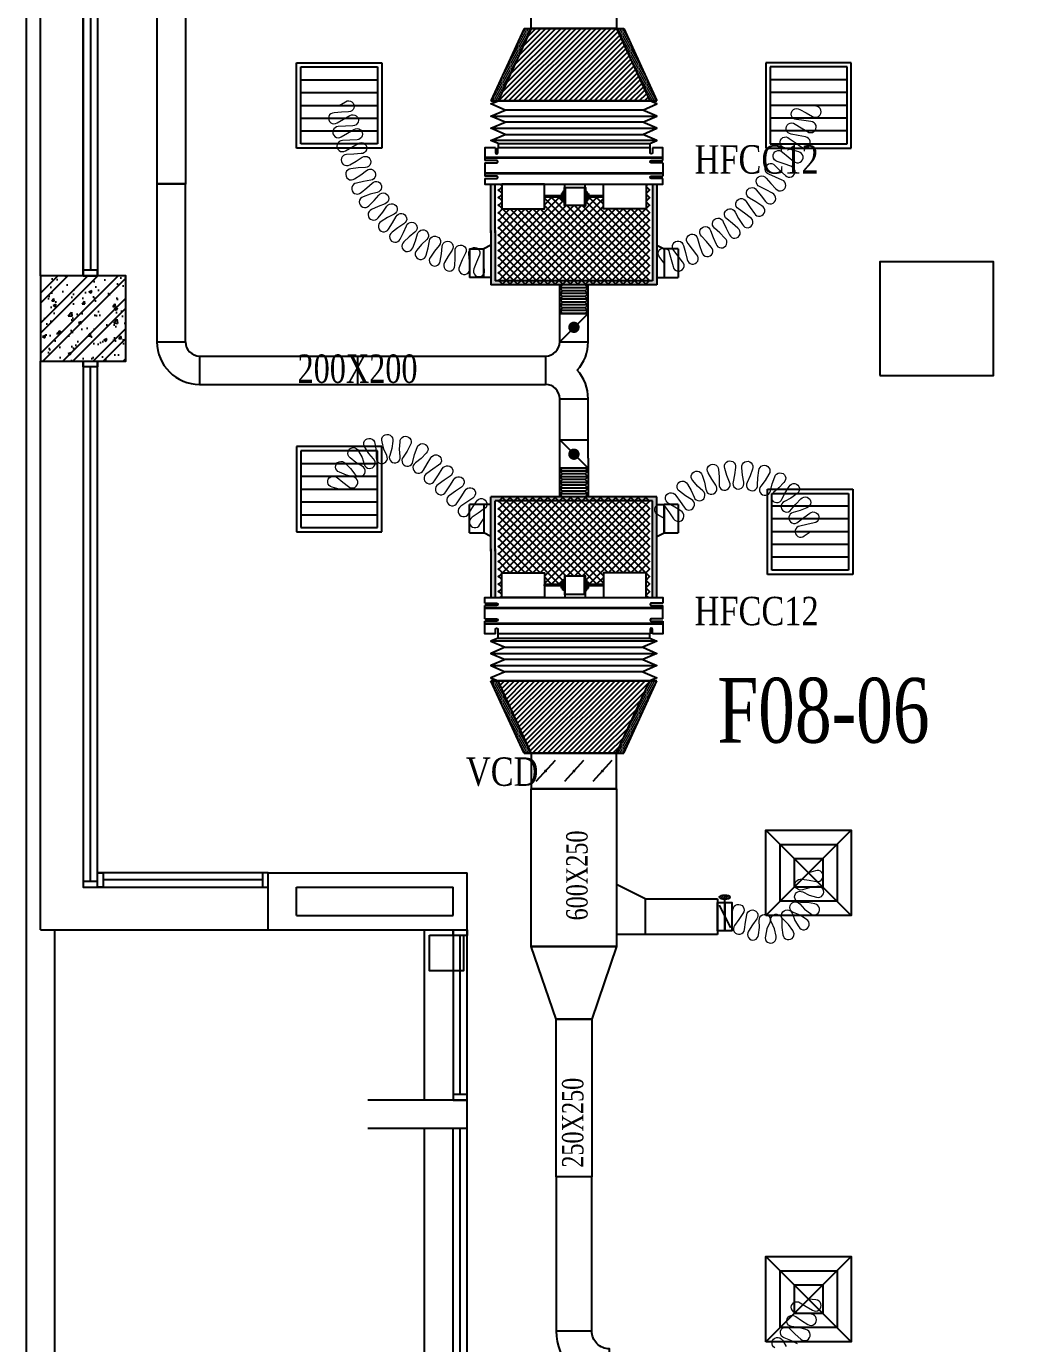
# Model space of a CAD drawing. Header units: metres. Extents: x 352651 to 1421851, y -87441 to -24441.
# Drawn here: x 991682 to 998631, y -72072 to -62804 of the extents above; entities that cross this region are included whole.
import ezdxf
from ezdxf.enums import TextEntityAlignment as Align

# ---------------------------------------------------------------- set-up
doc = ezdxf.new("R2010")
doc.units = ezdxf.units.M
doc.header["$LTSCALE"] = 300
doc.header["$MEASUREMENT"] = 0
for name, color, linetype in [('bat noi mem', 4, 'CONTINUOUS'), ('CUA', 8, 'CONTINUOUS'), ('CUAGIO', 2, 'CONTINUOUS'), ('KT', 1, 'CONTINUOUS'), ('NOITHAT', 145, 'CONTINUOUS'), ('THAY', 9, 'CONTINUOUS'), ('thiet bi', 11, 'CONTINUOUS'), ('TUONG', 7, 'CONTINUOUS'), ('vach', 6, 'CONTINUOUS')]:
    doc.layers.add(name, color=color, linetype=linetype)
doc.layers.add('noi mem', color=5, linetype='BATTING', lineweight=0)
doc.styles.add('PHU', font='vntimeh.shx', dxfattribs={"width": 0.8})
doc.styles.add('ROMANS', font='romans.shx', dxfattribs={"width": 0.75, "bigfont": 'romancvn.shx'})
doc.linetypes.add('BATTING', pattern='A,0.0001,-0.1,[134,ltypeshp.shx,S=0.1,R=0,X=-0.1,Y=0],-0.2,[134,ltypeshp.shx,S=0.1,R=180,X=0.1,Y=0],-0.1', length=0.4001)
pattern_1 = [(0, (534345.589, 217866.523), (6.25, -12.5), [0, -12.5])]
pattern_2 = [(0, (534345.589, -348603.133), (6.25, 12.5), [0, -12.5])]

# ---------------------------------------------------------------- blocks, each defined once
blk = doc.blocks.new('cot1')
at = {"layer": 'vach'}
blk.add_lwpolyline([(-400, -400), (400, -400), (400, 400), (-400, 400)], close=True, dxfattribs=at)
blk = doc.blocks.new('SAG')
at = {"layer": 'CUAGIO'}
for p, q in [((-300, 300), (-300, -300)), ((300, 300), (-300, 300)), ((300, -300), (300, 300)), ((-300, -300), (300, -300))]:
    blk.add_line(p, q, dxfattribs=at)
at = {"layer": 'CUAGIO', "color": 8}
for p, q in [((-270, 270), (-270, -270)), ((270, 270), (-270, 270)), ((-180, -270), (-180, 270)), ((-90, -270), (-90, 270)), ((0, -270), (0, 270)), ((90, -270), (90, 270)), ((180, -270), (180, 270)), ((270, -270), (270, 270)), ((-270, -270), (270, -270))]:
    blk.add_line(p, q, dxfattribs=at)
blk = doc.blocks.new('SAD')
at = {"layer": 'CUAGIO', "color": 8}
for p, q in [((-300, -300), (300, 300)), ((300, -300), (-300, 300))]:
    blk.add_line(p, q, dxfattribs=at)
at = {"layer": 'CUAGIO'}
blk.add_lwpolyline([(300, -300), (300, 300), (-300, 300), (-300, -300)], close=True, dxfattribs=at)
at = {"layer": 'CUAGIO', "color": 8}
for points in [[(200, -200), (200, 200), (-200, 200), (-200, -200)], [(100, -100), (100, 100), (-100, 100), (-100, -100)]]:
    blk.add_lwpolyline(points, close=True, dxfattribs=at)
blk = doc.blocks.new('1-van gio D200')
at = {"layer": 'CUAGIO'}
h = blk.add_hatch(dxfattribs=at)
h.set_pattern_fill('ANSI31', color=256, scale=100, style=0)
edge = h.paths.add_edge_path()
edge.add_ellipse((486127, -58494), major_axis=(-38.1, 0), ratio=0.310482, start_angle=0, end_angle=360, ccw=False)
for p, q in [((486167, -58437.3), (486087.1, -58277.5)), ((486127, -58257.4), (486127, -58494))]:
    blk.add_line(p, q, dxfattribs=at)
at = {"layer": 'CUAGIO', "const_width": 3}
for points in [[(486127, -58457.4), (486177, -58457.4), (486177, -58257.4), (486077, -58257.4), (486077, -58457.4), (486127, -58457.4)], [(486167, -58437.3), (486087.1, -58277.5)], [(486127, -58257.4), (486127, -58494)]]:
    blk.add_lwpolyline(points, dxfattribs=at)
at = {"layer": 'CUAGIO'}
blk.add_lwpolyline([(486177, -58457.4), (486077, -58457.4), (486077, -58257.4), (486177, -58257.4)], close=True, dxfattribs=at)
at = {"layer": 'CUAGIO', "const_width": 5.35}
blk.add_lwpolyline([(486130.7, -58357.4, -1), (486123.3, -58357.4, -1)], format="xyb", close=True, dxfattribs=at)
at = {"layer": 'CUAGIO', "extrusion": (0, 0, -1)}
blk.add_ellipse((486127, -58494), major_axis=(-38.1, 0), ratio=0.310482, start_param=-1.570796, end_param=4.712389, dxfattribs=at)
blk = doc.blocks.new('bac noi mem')
at = {"layer": 'bat noi mem'}
for p, q in [((493886.7, -64673), (493866.7, -64693)), ((494066.7, -64693), (493866.7, -64693)), ((493866.7, -64693), (493886.7, -64713)), ((494046.7, -64673), (493886.7, -64673)), ((494046.7, -64673), (494066.7, -64693)), ((494066.7, -64693), (494046.7, -64713)), ((493886.7, -64713), (493866.7, -64733)), ((494066.7, -64733), (493866.7, -64733)), ((493866.7, -64733), (493886.7, -64753)), ((493886.7, -64753), (493866.7, -64773)), ((494066.7, -64773), (493866.7, -64773)), ((493866.7, -64773), (493886.7, -64793)), ((494046.7, -64713), (493886.7, -64713)), ((494046.7, -64753), (493886.7, -64753)), ((494046.7, -64713), (494066.7, -64733)), ((494066.7, -64733), (494046.7, -64753)), ((494046.7, -64753), (494066.7, -64773)), ((494066.7, -64773), (494046.7, -64793)), ((493886.7, -64793), (493866.7, -64813)), ((494066.7, -64813), (493866.7, -64813)), ((493866.7, -64813), (493886.7, -64833)), ((493886.7, -64833), (493866.7, -64853)), ((494066.7, -64853), (493866.7, -64853)), ((493866.7, -64853), (493886.7, -64873)), ((494046.7, -64793), (493886.7, -64793)), ((494046.7, -64833), (493886.7, -64833)), ((494046.7, -64873), (493886.7, -64873)), ((494046.7, -64793), (494066.7, -64813)), ((494066.7, -64813), (494046.7, -64833)), ((494046.7, -64833), (494066.7, -64853)), ((494066.7, -64853), (494046.7, -64873))]:
    blk.add_line(p, q, dxfattribs=at)

msp = doc.modelspace()

# ---------------------------------------------------------------- hatches: boundary and pattern name
at = {"layer": 'CUAGIO'}
h = msp.add_hatch(dxfattribs=at)
h.set_pattern_fill('DOTS', color=256, scale=200, style=0)
h.set_pattern_definition(pattern_2)
h.paths.add_polyline_path([(994998.6, -63328), (994948.6, -63328), (995182.1, -62818), (995232.1, -62818)])
h = msp.add_hatch(dxfattribs=at)
h.set_pattern_fill('ANSI31', color=256, scale=200, style=0)
h.set_pattern_definition([(45, (174941.88, -89731.382), (-17.6776695, 17.6776695), [])])
h.paths.add_polyline_path([(995832.1, -62818), (995232.1, -62818), (994998.6, -63328), (996065.6, -63328)])
h = msp.add_hatch(dxfattribs=at)
h.set_pattern_fill('DOTS', color=256, scale=200, style=0)
h.set_pattern_definition(pattern_2)
h.paths.add_polyline_path([(995832.1, -62818), (995882, -62818), (996115.5, -63328), (996065.6, -63328)])
h = msp.add_hatch(dxfattribs=at)
h.set_pattern_fill('DOTS', color=256, scale=200, style=0)
h.set_pattern_definition([(0, (160591.795, -124687.96), (6.25, 12.5), [0, -12.5])])
h.paths.add_polyline_path([(996115.6, -63913.5), (996085.6, -63913.5), (996085.6, -64593.5), (994978.6, -64593.5), (994978.6, -64240.8), (994978.6, -63913.5), (994948.6, -63913.5), (994948.6, -64255.8), (994948.6, -64623.5), (996115.6, -64623.5)])
at = {"layer": 'CUAGIO', "ltscale": 1.5}
h = msp.add_hatch(dxfattribs=at)
h.set_pattern_fill('ANSI37', color=9, scale=300, angle=360, style=0)
h.set_pattern_definition([(45, (528153.63, -17763.867), (-26.5165043, 26.5165043), []), (135, (528153.63, -17763.867), (-26.5165043, -26.5165043), [])])
h.paths.add_polyline_path([(996065.6, -64623.5), (996065.6, -63913.5), (996039.5, -63913.5), (996039.5, -64088.5), (995739.5, -64088.5), (995739.5, -64005.5), (995634.3, -64005.5), (995634.3, -64021.2), (995623.7, -64021.2), (995623.7, -64037), (995613.8, -64037), (995613.8, -64061.9, -1), (995607.3, -64064), (995471.2, -64064, -1), (995464.7, -64061.9), (995464.7, -64037), (995454.8, -64037), (995454.8, -64021.2), (995444.3, -64021.2), (995444.3, -64005.5), (995324.6, -64005.5), (995324.6, -64088.5), (995024.6, -64088.5), (995024.6, -63913.5), (994998.6, -63913.5), (994998.6, -64255.8), (994998.6, -64623.5)])
at = {"layer": 'CUAGIO'}
h = msp.add_hatch(dxfattribs=at)
h.set_pattern_fill('DOTS', color=256, scale=200, style=0)
h.set_pattern_definition([(0, (160591.795, -6048.65), (6.25, -12.5), [0, -12.5])])
h.paths.add_polyline_path([(996115.6, -66823.1), (996085.6, -66823.1), (996085.6, -66143.1), (994978.6, -66143.1), (994978.6, -66495.8), (994978.6, -66823.1), (994948.6, -66823.1), (994948.6, -66480.8), (994948.6, -66113.1), (996115.6, -66113.1)])
at = {"layer": 'CUAGIO', "ltscale": 1.5}
h = msp.add_hatch(dxfattribs=at)
h.set_pattern_fill('ANSI37', color=9, scale=300, angle=360, style=0)
h.set_pattern_definition([(315, (528153.63, -112972.743), (-26.5165043, -26.5165043), []), (225, (528153.63, -112972.743), (-26.5165043, 26.5165043), [])])
h.paths.add_polyline_path([(996065.6, -66113.1), (996065.6, -66823.1), (996039.5, -66823.1), (996039.5, -66648.1), (995739.5, -66648.1), (995739.5, -66731.1), (995634.3, -66731.1), (995634.3, -66715.4), (995623.7, -66715.4), (995623.7, -66699.6), (995613.8, -66699.6), (995613.8, -66674.7, 1), (995607.3, -66672.6), (995471.2, -66672.6, 1), (995464.7, -66674.7), (995464.7, -66699.6), (995454.8, -66699.6), (995454.8, -66715.4), (995444.3, -66715.4), (995444.3, -66731.1), (995324.6, -66731.1), (995324.6, -66648.1), (995024.6, -66648.1), (995024.6, -66823.1), (994998.6, -66823.1), (994998.6, -66480.8), (994998.6, -66113.1)])
at = {"layer": 'CUAGIO'}
h = msp.add_hatch(dxfattribs=at)
h.set_pattern_fill('DOTS', color=256, scale=200, style=0)
h.set_pattern_definition(pattern_1)
h.paths.add_polyline_path([(994998.6, -67408.6), (994948.6, -67408.6), (995182.1, -67918.6), (995232.1, -67918.6)])
h = msp.add_hatch(dxfattribs=at)
h.set_pattern_fill('ANSI31', color=256, scale=200, style=0)
h.set_pattern_definition([(45, (174941.88, -88621.382), (-17.6776695, 17.6776695), [])])
h.paths.add_polyline_path([(995832.1, -67918.6), (995232.1, -67918.6), (994998.6, -67408.6), (996065.6, -67408.6)])
h = msp.add_hatch(dxfattribs=at)
h.set_pattern_fill('DOTS', color=256, scale=200, style=0)
h.set_pattern_definition(pattern_1)
h.paths.add_polyline_path([(995832.1, -67918.6), (995882, -67918.6), (996115.5, -67408.6), (996065.6, -67408.6)])
at = {"layer": 'NOITHAT', "linetype": 'Continuous'}
h = msp.add_hatch(dxfattribs=at)
h.set_pattern_fill('ANSI32,_O', color=256, scale=400)
h.set_pattern_definition([(45, (622184.75, -377850.56), (-106.066017, 106.066017), []), (45, (622255.46, -377850.56), (-106.066017, 106.066017), [])])
h.paths.add_polyline_path([(992082.1, -64959.6), (992082.1, -64559.6), (991782.1, -64559.6), (991782.1, -64959.6)])
h.paths.add_polyline_path([(992382.1, -64959.6), (992382.1, -64559.6), (992082.1, -64559.6), (992082.1, -64959.6)])
h.paths.add_polyline_path([(992082.1, -64959.6), (992082.1, -65159.6), (992382.1, -65159.6), (992382.1, -64959.6)])
h.paths.add_polyline_path([(992082.1, -65159.6), (992082.1, -64959.6), (991782.1, -64959.6), (991782.1, -65159.6)])
h = msp.add_hatch(dxfattribs=at)
h.set_pattern_fill('AR-CONC,_O', color=256, scale=30)
h.set_pattern_definition([(50, (622184.75, -377850.56), (215.178055, -18.82564), [22.5, -247.5]), (355, (622184.75, -377850.56), (-41.6254, 225.65764), [18, -198]), (100.4514, (622202.68, -377852.12), (173.552815, 206.83186), [19.12206, -210.34263]), (46.1842, (622184.75, -377790.56), (320.17231, -49.6557), [33.75, -371.25]), (96.6356, (622211.43, -377794.7), (280.39881, 292.23536), [28.68309, -315.5139]), (351.1842, (622184.75, -377790.56), (280.39858, 292.23558), [27, -297]), (21, (622214.75, -377805.56), (179.072116, -120.78567), [22.5, -247.5]), (326, (622214.75, -377805.56), (72.9946, 217.54501), [18, -198]), (71.4514, (622229.68, -377815.62), (252.06679, 96.75915), [19.12206, -210.34263]), (37.5, (622184.75, -377850.556), (3.647957, 99.868156), [0, -195.6, 0, -201, 0, -198.75]), (7.5, (622184.75, -377850.56), (78.920861, 118.323514), [0, -114.6, 0, -191.1, 0, -75.75]), (327.5, (622117.85, -377850.556), (160.146731, -6.766462), [0, -75, 0, -234, 0, -310.5]), (317.5, (622087.85, -377850.56), (174.95585, 30.031495), [0, -97.5, 0, -155.4, 0, -220.5])])
h.paths.add_polyline_path([(992082.1, -64959.6), (992082.1, -64559.6), (991782.1, -64559.6), (991782.1, -64959.6)])
h.paths.add_polyline_path([(992382.1, -64959.6), (992382.1, -64559.6), (992082.1, -64559.6), (992082.1, -64959.6)])
h.paths.add_polyline_path([(992082.1, -64959.6), (992082.1, -65159.6), (992382.1, -65159.6), (992382.1, -64959.6)])
h.paths.add_polyline_path([(992082.1, -65159.6), (992082.1, -64959.6), (991782.1, -64959.6), (991782.1, -65159.6)])

# ---------------------------------------------------------------- linework, layer by layer
at = {"layer": 'bat noi mem'}
for p, q in [((994998.6, -63328), (996065.6, -63328)), ((996065.6, -63328), (994998.6, -63328)), ((996015.6, -63392.3), (995048.6, -63392.3)), ((994948.6, -63435.1), (996115.6, -63435.1)), ((996015.6, -63478), (995048.6, -63478)), ((994948.6, -63520.9), (996115.6, -63520.9)), ((995048.6, -63563.7), (996015.6, -63563.7)), ((996115.6, -63606.6), (994948.6, -63606.6)), ((996115.6, -67130), (994948.6, -67130)), ((995048.6, -67172.9), (996015.6, -67172.9)), ((994948.6, -67215.8), (996115.6, -67215.8)), ((996015.6, -67258.6), (995048.6, -67258.6)), ((994948.6, -67301.5), (996115.6, -67301.5)), ((996015.6, -67344.3), (995048.6, -67344.3)), ((994998.6, -67408.6), (996065.6, -67408.6)), ((996065.6, -67408.6), (994998.6, -67408.6))]:
    msp.add_line(p, q, dxfattribs=at)
for points in [[(994998.6, -63628), (994948.6, -63606.6), (995048.6, -63563.7), (994948.6, -63520.9), (995048.6, -63478), (994948.6, -63435.1), (995048.6, -63392.3), (994948.6, -63349.4), (994998.6, -63328)], [(996065.6, -63628), (996115.6, -63606.6), (996015.6, -63563.7), (996115.6, -63520.9), (996015.6, -63478), (996115.6, -63435.1), (996015.6, -63392.3), (996115.6, -63349.4), (996065.6, -63328)], [(994998.6, -67108.6), (994948.6, -67130), (995048.6, -67172.9), (994948.6, -67215.8), (995048.6, -67258.6), (994948.6, -67301.5), (995048.6, -67344.3), (994948.6, -67387.2), (994998.6, -67408.6)], [(996065.6, -67108.6), (996115.6, -67130), (996015.6, -67172.9), (996115.6, -67215.8), (996015.6, -67258.6), (996115.6, -67301.5), (996015.6, -67344.3), (996115.6, -67387.2), (996065.6, -67408.6)]]:
    msp.add_lwpolyline(points, dxfattribs=at)
at = {"layer": 'CUA', "linetype": 'Continuous'}
for p, q in [((992082.1, -64559.6), (992082.1, -60559.6)), ((992082.1, -60559.6), (992082.1, -64559.6)), ((992132.1, -60599.6), (992132.1, -64519.6)), ((992182.1, -60559.6), (992182.1, -64559.6)), ((992082.1, -65159.6), (992082.1, -68859.6)), ((992132.1, -68819.6), (992132.1, -65199.6)), ((992182.1, -68859.6), (992182.1, -65159.6)), ((993382.1, -68759.6), (992182.1, -68759.6)), ((992182.1, -68859.6), (993382.1, -68859.6)), ((993342.1, -68809.6), (992222.1, -68809.6)), ((994682.1, -69159.6), (994682.1, -70359.6)), ((994732.1, -70319.6), (994732.1, -69199.6)), ((994782.1, -70359.6), (994782.1, -69159.6))]:
    msp.add_line(p, q, dxfattribs=at)
for points in [[(992182.1, -64559.6), (992182.1, -64519.6), (992082.1, -64519.6), (992082.1, -64559.6)], [(992182.1, -65159.6), (992182.1, -65199.6), (992082.1, -65199.6), (992082.1, -65159.6)], [(992182.1, -68759.6), (992222.1, -68759.6), (992222.1, -68859.6), (992182.1, -68859.6)], [(993382.1, -68759.6), (993342.1, -68759.6), (993342.1, -68859.6), (993382.1, -68859.6)], [(992182.1, -68859.6), (992182.1, -68819.6), (992082.1, -68819.6), (992082.1, -68859.6)], [(994782.1, -69159.6), (994782.1, -69199.6), (994682.1, -69199.6), (994682.1, -69159.6)], [(994782.1, -70359.6), (994782.1, -70319.6), (994682.1, -70319.6), (994682.1, -70359.6)]]:
    msp.add_lwpolyline(points, close=True, dxfattribs=at)
for points in [[(1013776.9, -75959.6, -0.059599), (994682.1, -73780.3), (994682.1, -70559.6)], [(1013775.5, -75909.7, -0.059473), (994732.1, -73739.9), (994732.1, -70559.6)], [(1013774.2, -75859.7, -0.059348), (994782.1, -73699.5), (994782.1, -70559.6)]]:
    msp.add_lwpolyline(points, format="xyb", dxfattribs=at)
at = {"layer": 'CUAGIO'}
for p, q in [((992600.6, -57759.6), (992600.6, -63914)), ((992800.6, -58303.6), (992800.6, -63913.4)), ((995182.1, -62818), (994948.6, -63328)), ((995232.1, -62818), (994998.6, -63328)), ((995182.1, -62818), (995882, -62818)), ((995832.1, -62818), (996065.6, -63328)), ((995832.1, -62818), (995882, -62818)), ((995832.1, -62818), (995882, -62818)), ((995882, -62818), (996115.5, -63328)), ((996115.5, -63328), (994948.6, -63328)), ((994948.6, -63328), (996115.5, -63328)), ((994998.6, -63328), (996065.6, -63328)), ((996065.6, -63328), (994998.6, -63328)), ((992800.6, -63912.7), (992600.6, -63912.7)), ((992800.6, -63912.7), (992600.6, -63912.7)), ((994948.6, -64255.8), (994948.6, -63913.5)), ((994978.6, -64255.8), (994978.6, -63913.5)), ((994948.6, -64240.8), (994948.6, -64623.5)), ((994978.6, -64240.8), (994978.6, -64593.5)), ((994798.9, -64369.6), (994798.9, -64569.6)), ((994898.6, -64569.6), (994898.6, -64369.6)), ((994898.6, -64569.6), (994898.6, -64369.6)), ((994898.6, -64569.6), (994898.6, -64369.6)), ((996165.6, -64369.6), (996165.6, -64569.6)), ((996265.3, -64369.6), (996265.3, -64569.6)), ((994898.6, -64569.6), (994798.9, -64569.6)), ((996165.6, -64569.6), (996265.3, -64569.6)), ((995632.1, -65024.7), (995632.1, -64623.5)), ((995632.1, -65024.3), (995632.1, -64623.5)), ((995432.1, -65023.4), (995432.1, -64823.5)), ((995432.1, -64823.5), (995632.1, -64823.5)), ((995632.1, -64823.5), (995432.1, -65023.4)), ((995632.1, -64823.5), (995432.1, -64823.5)), ((995632.1, -64823.5), (995432.1, -64823.5)), ((995432.1, -65023.4), (995632.1, -65023.4)), ((995432.1, -65023.4), (995632.1, -65023.4)), ((992900.6, -65123.4), (995332.1, -65123.4)), ((992900.6, -65123.4), (992900.6, -65323.4)), ((994010.6, -65123.4), (994010.6, -65323.4)), ((995332.1, -65123.4), (995332.1, -65323.4)), ((992900.6, -65323.4), (995332.1, -65323.4)), ((995432.1, -65423.4), (995632.1, -65423.4)), ((995632.1, -65841.6), (995632.1, -65422.8)), ((995432.1, -65799), (995432.1, -65713.1)), ((995432.1, -65713.1), (995632.1, -65713.1)), ((995632.1, -65913.1), (995432.1, -65713.1)), ((995432.1, -65713.1), (995632.1, -65713.1)), ((995432.1, -65913.1), (995632.1, -65913.1)), ((995632.1, -65913.1), (995432.1, -65913.1)), ((994798.9, -66367), (994798.9, -66167)), ((994898.6, -66167), (994798.9, -66167)), ((994898.6, -66167), (994898.6, -66367)), ((994898.6, -66167), (994898.6, -66367)), ((994898.6, -66167), (994898.6, -66367)), ((994948.6, -66495.8), (994948.6, -66113.1)), ((994978.6, -66495.8), (994978.6, -66143.1)), ((996165.6, -66367), (996165.6, -66167)), ((996165.6, -66167), (996165.6, -66367)), ((996165.6, -66367), (996165.6, -66167)), ((996265.3, -66167), (996265.3, -66367)), ((996165.6, -66367), (996265.3, -66367)), ((994948.6, -66480.8), (994948.6, -66823.1)), ((994978.6, -66480.8), (994978.6, -66823.1)), ((996115.5, -67408.6), (994948.6, -67408.6)), ((995182.1, -67918.6), (994948.6, -67408.6)), ((994948.6, -67408.6), (996115.5, -67408.6)), ((994998.6, -67408.6), (996065.6, -67408.6)), ((996065.6, -67408.6), (994998.6, -67408.6)), ((995232.1, -67918.6), (994998.6, -67408.6)), ((995832.1, -67918.6), (996065.6, -67408.6)), ((995882, -67918.6), (996115.5, -67408.6)), ((995232.1, -67918.6), (995182.1, -67918.6)), ((995182.1, -67918.6), (995882, -67918.6)), ((995232.1, -67918.6), (995182.1, -67918.6)), ((995832.1, -67918.6), (995882, -67918.6)), ((995832.1, -67918.6), (995882, -67918.6)), ((995399, -67969.3), (995265.1, -68117.9)), ((995599, -67969.3), (995465.1, -68117.9)), ((995799, -67969.3), (995665.1, -68117.9)), ((995832.1, -68168.6), (995232.1, -68168.6)), ((996032.1, -68942.4), (995832.1, -68842.4)), ((996032.1, -68942.4), (996542.1, -68942.4)), ((996032.1, -68942.4), (996032.1, -69192.4)), ((996542.1, -68942.4), (996542.1, -69192.4)), ((996542.1, -69192.4), (995832.1, -69192.4)), ((995657.1, -71983.6), (995407.1, -71983.6))]:
    msp.add_line(p, q, dxfattribs=at)
at = {"layer": 'CUAGIO', "color": 2}
for p, q in [((996085.6, -63913.5), (996085.6, -64593.5)), ((996115.6, -63913.5), (996115.6, -64623.5)), ((996085.6, -64593.5), (994978.6, -64593.5)), ((996115.6, -64623.5), (994948.6, -64623.5)), ((995432.1, -64833.5), (995432.1, -64623.5)), ((995432.1, -64823.5), (995632.1, -64823.5)), ((995432.1, -66113.1), (995432.1, -65423.4)), ((995632.1, -65841.6), (995632.1, -66113.1)), ((996115.6, -66113.1), (994948.6, -66113.1)), ((996085.6, -66143.1), (994978.6, -66143.1)), ((996085.6, -66823.1), (996085.6, -66143.1)), ((996115.6, -66823.1), (996115.6, -66113.1))]:
    msp.add_line(p, q, dxfattribs=at)
at = {"layer": 'CUAGIO'}
for points in [[(995232.1, -62568), (995832.1, -62568), (995832.1, -62818), (995232.1, -62818)], [(992800.6, -63913.4), (992600.6, -63913.4), (992600.6, -65023.4), (992800.6, -65023.4)], [(995232.1, -68168.6), (995832.1, -68168.6), (995832.1, -67918.6), (995232.1, -67918.6)], [(995232.1, -68168.6), (995832.1, -68168.6), (995832.1, -69278.6), (995232.1, -69278.6)], [(996542.1, -68967.4), (996592.1, -68967.4), (996592.1, -69167.4), (996542.1, -69167.4)], [(995232.1, -69278.6), (995832.1, -69278.6), (995657.1, -69788.6), (995407.1, -69788.6)], [(995407.1, -69788.6), (995657.1, -69788.6), (995657.1, -70898.6), (995407.1, -70898.6)]]:
    msp.add_lwpolyline(points, close=True, dxfattribs=at)
for points in [[(994798.9, -64369.6), (994898.6, -64369.6)], [(994948.6, -64344.3), (994898.6, -64369.6)], [(996115.6, -64344.3), (996165.6, -64369.6)], [(996265.3, -64369.6), (996165.6, -64369.6)], [(994948.6, -64569.6), (994898.6, -64569.6)], [(996115.6, -64569.6), (996165.6, -64569.6)], [(994948.6, -66167), (994898.6, -66167)], [(996115.6, -66167), (996165.6, -66167)], [(996115.6, -66167), (996165.6, -66167)], [(996265.3, -66167), (996165.6, -66167)], [(994798.9, -66367), (994898.6, -66367)], [(994948.6, -66392.3), (994898.6, -66367)], [(996115.6, -66392.3), (996165.6, -66367)], [(995657.1, -71983.6), (995657.1, -70898.6), (995407.1, -70898.6), (995407.1, -71983.6)]]:
    msp.add_lwpolyline(points, dxfattribs=at)
for points, const_width in [([(995552.1, -64921.3, -1), (995512.1, -64921.3, -1)], 40), ([(995552.1, -65814, 1), (995512.1, -65814, 1)], 40), ([(995327.1, -68043.6, -1), (995337.1, -68043.6, -1)], 10), ([(995527.1, -68043.6, -1), (995537.1, -68043.6, -1)], 10), ([(995727.1, -68043.6, -1), (995737.1, -68043.6, -1)], 10)]:
    msp.add_lwpolyline(points, format="xyb", close=True, dxfattribs=dict(at, const_width=const_width))
at = {"layer": 'CUAGIO', "color": 8}
msp.add_lwpolyline([(994517.2, -69199.2), (994755, -69199.2), (994755, -69450.2), (994517.2, -69450.2)], close=True, dxfattribs=at)
at = {"layer": 'CUAGIO'}
msp.add_lwpolyline([(995657.1, -71983.6), (995407.1, -71983.6), (995407.1, -71983.6, 0.414214), (995782.1, -72358.6), (995782.1, -72358.6), (995782.1, -72108.6, -0.414214), (995657.1, -71983.6)], format="xyb", close=True, dxfattribs=at)
for centre, radius, start, end in [((992900.6, -65023.4), 300, 180, 270), ((992900.6, -65023.4), 100, 180, 270), ((995332.1, -65023.4), 100, 270, 0), ((995332.1, -65023.4), 300, 318.18969, 0), ((995332.1, -65423.4), 300, 0, 41.81031), ((995332.1, -65423.4), 100, 0, 90)]:
    msp.add_arc(centre, radius, start, end, dxfattribs=at)
at = {"layer": 'noi mem', "linetype": 'ByBlock', "ltscale": 1.5}
for points in [[(993882, -63359.6), (993926.4, -63333.7, -1.333333), (993948, -63405.5), (993896.7, -63408.5), (993845.4, -63411.5, 1.333333), (993867, -63483.3), (993911.5, -63457.4), (993955.9, -63431.6, -1.333333), (993977.5, -63503.4), (993926.2, -63506.4), (993874.9, -63509.4, 1.333333), (993896.5, -63581.2), (993940.9, -63555.3), (993985.4, -63529.5, -1.333333), (994007, -63601.3), (993955.7, -63604.3), (993904.4, -63607.3, 1.333333), (993926, -63679.1), (993970.4, -63653.2), (994014.8, -63627.4, -1.333333), (994036.5, -63699.2), (993985.2, -63702.2), (993933.8, -63705.1, 1.333333), (993955.5, -63776.9), (993999.9, -63751.1), (994043.8, -63724.9, -1.333333), (994066.2, -63796.5), (994015.1, -63799.9), (993963.7, -63806, 1.333333), (993989.5, -63876.4), (994032.7, -63847.9), (994073.7, -63817.4, -1.333333), (994103.1, -63886.4), (994052.7, -63894.9), (994002.3, -63906.3, 1.333333), (994035.3, -63973.7), (994075.2, -63940.8), (994112.8, -63906.2, -1.333333), (994149.3, -63971.7), (994100, -63985.4), (994051.1, -64002.1, 1.333333), (994090.9, -64065.6), (994127.2, -64028.7), (994161, -63990.4, -1.333333), (994204.1, -64051.8), (994156.6, -64070.6), (994109.6, -64092.2, 1.333333), (994155.8, -64151.2), (994188.1, -64110.8), (994217.7, -64069.2, -1.333333), (994267, -64125.7), (994221.7, -64149.3), (994177.2, -64175.8, 1.333333), (994229.4, -64229.6), (994257.2, -64186), (994282.3, -64141.5, -1.333333), (994337.2, -64192.6), (994294.6, -64220.8), (994253.2, -64251.8, 1.333333), (994310.7, -64299.9), (994333.8, -64253.7), (994354.1, -64206.8, -1.333333), (994414.1, -64251.8), (994374.7, -64284.4), (994336.7, -64319.5, 1.333333), (994398.9, -64361.3), (994417.1, -64312.9), (994432.4, -64264.2, -1.333333), (994496.7, -64302.7), (994460.9, -64339.2), (994426.8, -64378, 1.333333), (994493, -64413.2), (994506.1, -64363.1), (994516.2, -64313.1, -1.333333), (994584.2, -64344.7), (994552.4, -64384.7), (994522.5, -64426.9, 1.333333), (994592.1, -64454.9), (994599.8, -64403.8), (994604.6, -64352.9, -1.333333), (994675.6, -64377.3), (994648.1, -64420.4), (994622.8, -64465.5, 1.333333), (994694.9, -64486.1), (994697.3, -64434.4), (994696.8, -64383.4, -1.333333), (994769.9, -64400.2), (994747.1, -64445.9), (994726.6, -64493.4, 1.333333), (994800.5, -64506.4), (994797.4, -64454.7), (994792.8, -64403.5, -1.333333), (994867, -64414.4), (994848, -64462.2), (994828.9, -64509.9, 1.333333), (994903.1, -64520.8), (994898.6, -64469.6)], [(996165.6, -64469.6), (996134.9, -64428.9, -1.333333), (996202.2, -64395.8), (996215.6, -64444.9), (996229.1, -64494, 1.333333), (996296.4, -64460.9), (996265.7, -64420.3), (996235, -64379.7, -1.333333), (996302.3, -64346.6), (996315.8, -64395.7), (996329.3, -64444.8, 1.333333), (996396.6, -64411.6), (996365.9, -64371), (996334.3, -64331.4, -1.333333), (996400.8, -64296.6), (996415.3, -64345.2), (996431.8, -64393.6, 1.333333), (996497, -64356.5), (996463.8, -64317.6), (996429.5, -64280.3, -1.333333), (996493.4, -64240.9), (996511.3, -64288.2), (996531.3, -64335.3, 1.333333), (996593.6, -64293.7), (996557.7, -64257.2), (996520.8, -64222.5, -1.333333), (996581.7, -64178.6), (996603, -64224.6), (996626.3, -64270.1, 1.333333), (996685.5, -64224.1), (996647.1, -64190.3), (996607.8, -64158.3, -1.333333), (996665.3, -64110.2), (996689.9, -64154.5), (996716.3, -64198.3, 1.333333), (996772.1, -64148.1), (996731.3, -64117.2), (996689.9, -64088.1, -1.333333), (996743.8, -64035.9), (996771.5, -64078.4), (996801, -64120.1, 1.333333), (996853, -64066.1), (996810.2, -64038.2), (996766.7, -64012.1, -1.333333), (996816.8, -63956.3), (996847.4, -63996.6), (996879.9, -64036.1, 1.333333), (996927.9, -63978.5), (996883.1, -63953.7), (996837.9, -63930.9, -1.333333), (996883.8, -63871.6), (996917.3, -63909.6), (996952.5, -63946.7, 1.333333), (996996.3, -63885.8), (996949.9, -63864.3), (996903.1, -63844.7, -1.333333), (996944.7, -63782.3), (996980.8, -63817.8), (997018.6, -63852.3, 1.333333), (997057.8, -63788.4), (997010, -63770.3), (996962, -63754.1, -1.333333), (996998.9, -63688.8), (997037.5, -63721.7), (997077.7, -63753.4, 1.333333), (997112.3, -63686.8), (997063.3, -63672.2), (997014.2, -63659.5, -1.333333), (997046.4, -63591.8), (997087.2, -63621.8), (997129.5, -63650.5, 1.333333), (997159.3, -63581.6), (997109.3, -63570.5), (997059.5, -63561.4, -1.333333), (997086.7, -63491.5), (997129.6, -63518.5), (997173.9, -63544.2, 1.333333), (997198.6, -63473.3), (997148, -63465.8), (997097.5, -63459.7, -1.333333), (997120.4, -63388.3), (997165.1, -63412.7), (997209.8, -63437.1, 1.333333), (997232.7, -63365.7), (997182.1, -63359.6)], [(993882.1, -66059.6), (993833.1, -66045.9, -1.333333), (993866.7, -65978.8), (993907, -66010), (993947.2, -66041.2, 1.333333), (993981, -65974.2), (993932, -65960.4), (993883.8, -65940.9, -1.333333), (993924.5, -65877.9), (993962.1, -65913.9), (993992, -65953.8, 1.333333), (994042, -65897.9), (993999, -65872.6), (993959.1, -65839.2, -1.333333), (994017.3, -65791.8), (994042, -65837.5), (994058.2, -65884.7, 1.333333), (994123, -65846.9), (994089.8, -65809.6), (994062.2, -65765.5, -1.333333), (994132, -65738.3), (994141.5, -65789.4), (994142.4, -65839.3, 1.333333), (994215.7, -65823.3), (994195.6, -65777.6), (994182.8, -65727.2, -1.333333), (994257.7, -65722.7), (994251, -65774.3), (994236.5, -65822.1, 1.333333), (994311.1, -65829.3), (994306.1, -65779.7), (994309.5, -65727.8, -1.333333), (994382.1, -65746.6), (994359.8, -65793.6), (994331.3, -65834.6, 1.333333), (994400.1, -65864.5), (994410.6, -65815.7), (994429.8, -65767.3, -1.333333), (994493.1, -65807.6), (994457.4, -65845.4), (994417.7, -65875.9, 1.333333), (994474.2, -65925.3), (994499.1, -65881.9), (994526.8, -65839.2, -1.333333), (994580.8, -65891.2), (994539.1, -65920.5), (994497.3, -65949.7, 1.333333), (994551.3, -66001.7), (994579, -65959), (994606.7, -65916.2, -1.333333), (994660.7, -65968.3), (994618.9, -65997.5), (994577.2, -66026.7, 1.333333), (994631.2, -66078.8), (994658.9, -66036), (994686.6, -65993.2, -1.333333), (994740.6, -66045.3), (994698.8, -66074.5), (994657.1, -66103.7, 1.333333), (994711.1, -66155.8), (994738.8, -66113), (994766.5, -66070.2, -1.333333), (994820.4, -66122.3), (994778.7, -66151.5), (994737, -66180.7, 1.333333), (994791, -66232.8), (994818.7, -66190), (994846.3, -66147.3, -1.333333), (994900.3, -66199.3), (994858.6, -66228.5), (994816.9, -66257.8, 1.333333), (994870.9, -66309.8), (994898.6, -66267)], [(996165.6, -66267), (996122.1, -66240.3, -1.333333), (996173.2, -66185.4), (996203, -66226.8), (996232.8, -66268.2, 1.333333), (996283.9, -66213.2), (996240.4, -66186.5), (996197, -66159.8, -1.333333), (996248.1, -66104.9), (996277.9, -66146.2), (996307, -66187.7, 1.333333), (996358.7, -66133.4), (996315.8, -66106.4), (996274.8, -66074.9, -1.333333), (996331.1, -66025.4), (996357.1, -66070.1), (996377.3, -66116.2, 1.333333), (996438.6, -66072.9), (996402, -66038.4), (996368.5, -65999, -1.333333), (996434.1, -65962.5), (996450, -66011.7), (996460.1, -66061, 1.333333), (996529.1, -66031.6), (996500.6, -65990.2), (996476.2, -65944.6, -1.333333), (996547.9, -65922.7), (996553.1, -65974.1), (996552.6, -66024.4, 1.333333), (996626.3, -66010.2), (996607.1, -65963.8), (996592.9, -65914, -1.333333), (996667.6, -65907.8), (996661.9, -65959.2), (996650.8, -66008.2, 1.333333), (996725.8, -66009.9), (996716.8, -65960.4), (996713.4, -65908.8, -1.333333), (996787.8, -65918.4), (996771.3, -65967.4), (996750.2, -66013, 1.333333), (996823.1, -66030.4), (996824.8, -65980.2), (996832.3, -65929, -1.333333), (996903, -65954.1), (996876.6, -65998.5), (996846.3, -66038.6, 1.333333), (996913.9, -66071), (996926.2, -66022.3), (996944.3, -65973.8, -1.333333), (997008.1, -66013.2), (996973, -66051.1), (996934.9, -66083.9, 1.333333), (996994.2, -66129.9), (997016.4, -66084.8), (997044.3, -66041.2, -1.333333), (997098.4, -66093.2), (997056.1, -66122.8), (997011.9, -66146.9, 1.333333), (997060.2, -66204.3), (997091.5, -66164.9), (997127.9, -66128.2, -1.333333), (997169.9, -66190.3), (997122.2, -66210.4), (997074, -66224.7, 1.333333), (997109.1, -66290.9), (997148, -66259), (997189.7, -66229.6, -1.333333), (997220.1, -66298.1), (997170.3, -66309.3), (997120.5, -66320.3, 1.333333), (997150.7, -66388.9), (997192.4, -66359.6)], [(996642.1, -69067.4), (996650.3, -69016.8, -1.333333), (996719.9, -69044.9), (996690.7, -69087), (996661.6, -69129.2, 1.333333), (996731.1, -69157.3), (996739.4, -69106.7), (996747.7, -69056.1, -1.333333), (996817.2, -69084.2), (996788.1, -69126.3), (996760, -69170.1, 1.333333), (996830.3, -69196), (996837.3, -69144.5), (996835, -69094.5, -1.333333), (996908.7, -69107.9), (996888.9, -69153.9), (996878, -69205.2, 1.333333), (996953, -69204.5), (996941.3, -69153.4), (996920.6, -69107.8, -1.333333), (996994.1, -69093), (996992.7, -69143.1), (997001.6, -69194.8, 1.333333), (997071, -69166.4), (997041.2, -69123.2), (997005.1, -69088.6, -1.333333), (997067.9, -69047.6), (997085.1, -69094.6), (997112.5, -69139.4, 1.333333), (997166.5, -69087.3), (997122.8, -69058.2), (997076.5, -69039.4, -1.333333), (997119.7, -68978.1), (997153, -69015.4), (997195.1, -69046.8, 1.333333), (997226, -68978.5), (997174.6, -68967.6), (997124.6, -68967.3, -1.333333), (997142, -68894.3), (997186.8, -68916.7), (997237.5, -68930.3, 1.333333), (997240.9, -68855.4), (997189.2, -68864.3), (997140.1, -68878.9, -1.333333), (997135.1, -68804), (997185.7, -68811.9), (997236.3, -68819.8, 1.333333), (997231.3, -68745), (997182.1, -68759.6)], [(997104.5, -72073.8), (997058.2, -72050.3), (997011, -72032.2, -1.333333), (997052.6, -71969.7), (997087.6, -72006.3), (997127, -72039.8, 1.333333), (997162.3, -71973.6), (997112.5, -71959.5), (997062.7, -71950.8, -1.333333), (997091.4, -71881.5), (997132.8, -71910.6), (997176.9, -71936.8, 1.333333), (997200.4, -71865.6), (997149.4, -71860.3), (997098.4, -71855.3, -1.333333), (997121.6, -71784), (997165.8, -71809.9), (997209.9, -71835.9, 1.333333), (997233.1, -71764.6), (997182.1, -71759.6)], [(996944.7, -72102.1, -1.333333), (996997.5, -72048.8), (997024.8, -72091.4)]]:
    msp.add_lwpolyline(points, format="xyb", dxfattribs=at)
at = {"layer": 'THAY'}
for p, q in [((991682.1, -76159.6), (991682.1, -56359.6)), ((991782.1, -69159.6), (991782.1, -65159.6)), ((991782.1, -69159.6), (993382.1, -69159.6)), ((991882.1, -75959.6), (991882.1, -69159.6)), ((994482.1, -70359.6), (994482.1, -69159.6))]:
    msp.add_line(p, q, dxfattribs=at)
at = {"layer": 'THAY', "linetype": 'Continuous'}
msp.add_line((991782.1, -64559.6), (991782.1, -60559.6), dxfattribs=at)
at = {"layer": 'THAY'}
msp.add_lwpolyline([(1013782.1, -76159.6, -0.0601), (994482.1, -73941.6), (994482.1, -70559.6)], format="xyb", dxfattribs=at)
at = {"layer": 'thiet bi'}
for p, q in [((994998.6, -63628), (996065.6, -63628)), ((994998.6, -63628), (994998.6, -63659.5)), ((996065.6, -63628), (996065.6, -63659.5)), ((996157.6, -63725.5), (994906.6, -63725.5)), ((996157.6, -63730.5), (994906.6, -63730.5)), ((996157.6, -63836.5), (994906.6, -63836.5)), ((996157.6, -63841.5), (994906.6, -63841.5)), ((995467.9, -63935.6), (995467.9, -63913.5)), ((995471.2, -63937.9), (995471.2, -64064)), ((995607.3, -63937.9), (995607.3, -64064)), ((995610.6, -63935.6), (995610.6, -63913.5)), ((995444.3, -63996.4), (995324.6, -63996.4)), ((995324.6, -63996.4), (995324.6, -64005.5)), ((995444.3, -64005.5), (995324.6, -64005.5)), ((995454.8, -63980.8), (995444.3, -63980.8)), ((995444.3, -63980.8), (995444.3, -64021.2)), ((995454.8, -64021.2), (995444.3, -64021.2)), ((995464.7, -63965), (995454.8, -63965)), ((995454.8, -63965), (995454.8, -64037)), ((995464.7, -64037), (995454.8, -64037)), ((995613.8, -63965), (995623.7, -63965)), ((995613.8, -64037), (995623.7, -64037)), ((995623.7, -63965), (995623.7, -64037)), ((995623.7, -63980.8), (995634.3, -63980.8)), ((995623.7, -64021.2), (995634.3, -64021.2)), ((995634.3, -63980.8), (995634.3, -64021.2)), ((995739.5, -63996.4), (995634.3, -63996.4)), ((995739.5, -64005.5), (995634.3, -64005.5)), ((995444.3, -66731.1), (995324.6, -66731.1)), ((995324.6, -66740.2), (995324.6, -66731.1)), ((995444.3, -66755.8), (995444.3, -66715.4)), ((995454.8, -66715.4), (995444.3, -66715.4)), ((995454.8, -66771.6), (995454.8, -66699.6)), ((995464.7, -66699.6), (995454.8, -66699.6)), ((995471.2, -66798.7), (995471.2, -66672.6)), ((995607.3, -66798.7), (995607.3, -66672.6)), ((995613.8, -66699.6), (995623.7, -66699.6)), ((995623.7, -66771.6), (995623.7, -66699.6)), ((995623.7, -66715.4), (995634.3, -66715.4)), ((995634.3, -66755.8), (995634.3, -66715.4)), ((995739.5, -66731.1), (995634.3, -66731.1)), ((995444.3, -66740.2), (995324.6, -66740.2)), ((995454.8, -66755.8), (995444.3, -66755.8)), ((995464.7, -66771.6), (995454.8, -66771.6)), ((995467.9, -66801), (995467.9, -66823.1)), ((995610.6, -66801), (995610.6, -66823.1)), ((995613.8, -66771.6), (995623.7, -66771.6)), ((995623.7, -66755.8), (995634.3, -66755.8)), ((995739.5, -66740.2), (995634.3, -66740.2)), ((996157.6, -66895.1), (994906.6, -66895.1)), ((996157.6, -66900.1), (994906.6, -66900.1)), ((996157.6, -67006.1), (994906.6, -67006.1)), ((996157.6, -67011.1), (994906.6, -67011.1)), ((994998.6, -67108.6), (994998.6, -67077.1)), ((996065.6, -67108.6), (996065.6, -67077.1)), ((994998.6, -67108.6), (996065.6, -67108.6))]:
    msp.add_line(p, q, dxfattribs=at)
for points in [[(994980.6, -63659.5), (994906.6, -63659.5), (994906.6, -63747)], [(996067.6, -63659.5), (994996.6, -63659.5)], [(996157.6, -63747), (996157.6, -63659.5), (996083.6, -63659.5)], [(994906.6, -63763), (994906.6, -63858)], [(996157.6, -63763), (996157.6, -63858)], [(994906.6, -63874), (994906.6, -63913.5), (996157.6, -63913.5), (996157.6, -63874)], [(994906.6, -66862.6), (994906.6, -66823.1), (996157.6, -66823.1), (996157.6, -66862.6)], [(994906.6, -66973.6), (994906.6, -66878.6)], [(996157.6, -66973.6), (996157.6, -66878.6)], [(994980.6, -67077.1), (994906.6, -67077.1), (994906.6, -66989.6)], [(996157.6, -66989.6), (996157.6, -67077.1), (996083.6, -67077.1)], [(996067.6, -67077.1), (994996.6, -67077.1)]]:
    msp.add_lwpolyline(points, dxfattribs=at)
for points in [[(994980.6, -63659.5), (994980.6, -63691.5, 1), (994996.6, -63691.5), (994996.6, -63659.5)], [(996083.6, -63659.5), (996083.6, -63691.5, -1), (996067.6, -63691.5), (996067.6, -63659.5)], [(994906.6, -63763), (994988.6, -63763, 1), (994988.6, -63747), (994906.6, -63747)], [(996157.6, -63763), (996075.6, -63763, -1), (996075.6, -63747), (996157.6, -63747)], [(994906.6, -63874), (994988.6, -63874, 1), (994988.6, -63858), (994906.6, -63858)], [(996157.6, -63874), (996075.6, -63874, -1), (996075.6, -63858), (996157.6, -63858)], [(994906.6, -66862.6), (994988.6, -66862.6, -1), (994988.6, -66878.6), (994906.6, -66878.6)], [(996157.6, -66862.6), (996075.6, -66862.6, 1), (996075.6, -66878.6), (996157.6, -66878.6)], [(994906.6, -66973.6), (994988.6, -66973.6, -1), (994988.6, -66989.6), (994906.6, -66989.6)], [(996157.6, -66973.6), (996075.6, -66973.6, 1), (996075.6, -66989.6), (996157.6, -66989.6)], [(994980.6, -67077.1), (994980.6, -67045.1, -1), (994996.6, -67045.1), (994996.6, -67077.1)], [(996083.6, -67077.1), (996083.6, -67045.1, 1), (996067.6, -67045.1), (996067.6, -67077.1)]]:
    msp.add_lwpolyline(points, format="xyb", dxfattribs=at)
for points in [[(995024.6, -64088.5), (995324.6, -64088.5), (995324.6, -63913.5), (995024.6, -63913.5)], [(995613.8, -64064), (995464.7, -64064), (995464.7, -63937.9), (995613.8, -63937.9)], [(996039.5, -64088.5), (995739.5, -64088.5), (995739.5, -63913.5), (996039.5, -63913.5)], [(995024.6, -66648.1), (995324.6, -66648.1), (995324.6, -66823.1), (995024.6, -66823.1)], [(995613.8, -66672.6), (995464.7, -66672.6), (995464.7, -66798.7), (995613.8, -66798.7)], [(996039.5, -66648.1), (995739.5, -66648.1), (995739.5, -66823.1), (996039.5, -66823.1)]]:
    msp.add_lwpolyline(points, close=True, dxfattribs=at)
for centre, start, end in [((995467.9, -63939), 18.04953, 161.95047), ((995610.6, -63939), 18.04953, 161.95047), ((995467.9, -64063), 198.04953, 341.95047), ((995610.6, -64063), 198.04953, 341.95047), ((995467.9, -66673.6), 18.04953, 161.95047), ((995610.6, -66673.6), 18.04953, 161.95047), ((995467.9, -66797.6), 198.04953, 341.95047), ((995610.6, -66797.6), 198.04953, 341.95047)]:
    msp.add_arc(centre, 3.41, start, end, dxfattribs=at)
at = {"layer": 'TUONG'}
for p, q in [((993382.1, -68759.6), (994782.1, -68759.6)), ((993382.1, -69159.6), (993382.1, -68759.6)), ((994782.1, -69159.6), (994782.1, -68759.6)), ((993582.1, -68859.6), (994682.1, -68859.6)), ((993582.1, -69059.6), (993582.1, -68859.6)), ((994682.1, -69059.6), (994682.1, -68859.6)), ((993582.1, -69059.6), (994682.1, -69059.6)), ((993382.1, -69159.6), (994782.1, -69159.6)), ((994782.1, -70359.6), (994082.1, -70359.6)), ((994782.1, -70559.6), (994782.1, -70359.6)), ((994782.1, -70559.6), (994082.1, -70559.6))]:
    msp.add_line(p, q, dxfattribs=at)
at = {"layer": 'vach'}
msp.add_lwpolyline([(991782.1, -65159.6), (992382.1, -65159.6), (992382.1, -64559.6), (991782.1, -64559.6)], close=True, dxfattribs=at)

# ---------------------------------------------------------------- block references
at = {"layer": 'CUAGIO', "xscale": -1}
for p, rotation in [((993882, -63359.6), 270), ((997192.4, -66359.6), 90)]:
    msp.add_blockref('SAG', p, dxfattribs=dict(at, rotation=rotation))
at = {"layer": 'CUAGIO'}
for name, p, rotation in [('SAG', (997182.1, -63359.6), 90), ('SAG', (993882.1, -66059.6), 270), ('1-van gio D200', (1482719.1, -127424.8), 180)]:
    msp.add_blockref(name, p, dxfattribs=dict(at, rotation=rotation))
for p in [(501565.4, 49.5), (501565.4, -1240.1)]:
    msp.add_blockref('bac noi mem', p, dxfattribs=at)
at = {"layer": 'CUAGIO', "xscale": -1}
for p in [(997182.1, -68759.6), (997182.1, -71759.6)]:
    msp.add_blockref('SAD', p, dxfattribs=at)
at = {"layer": 'vach'}
msp.add_blockref('cot1', (998082.1, -64859.6), dxfattribs=at)

# ---------------------------------------------------------------- texts
at = {"layer": 'CUAGIO', "color": 2, "style": 'PHU', "width": 0.75}
msp.add_text('200x200', height=200, dxfattribs=at).set_placement((994010.6, -65312.3), align=Align.CENTER)
for s, p in [('600x250', (995627.9, -68778.1)), ('250x250', (995598.6, -70517.8))]:
    msp.add_text(s, height=150, rotation=90, dxfattribs=at).set_placement(p, align=Align.CENTER)
at = {"layer": 'CUAGIO', "color": 2, "char_height": 200, "style": 'PHU'}
for s, insert, width, attachment_point in [('hfcc12', (996380.2, -63639.7), 924.737, 1), ('hfcc12', (996380.2, -67020.3), 924.737, 7), ('VCD', (994772.4, -68152), 439.881, 7)]:
    msp.add_mtext(s, dxfattribs=dict(at, insert=insert, width=width, attachment_point=attachment_point))
at = {"layer": 'KT', "ltscale": 1.5, "insert": (996540.3, -67388), "char_height": 456.096, "width": 2517.297, "attachment_point": 1, "style": 'ROMANS'}
msp.add_mtext('{\\fTimes New Roman|b0|i0|c0|p18;F08-06}', dxfattribs=at)

doc.saveas('drawing.dxf')
